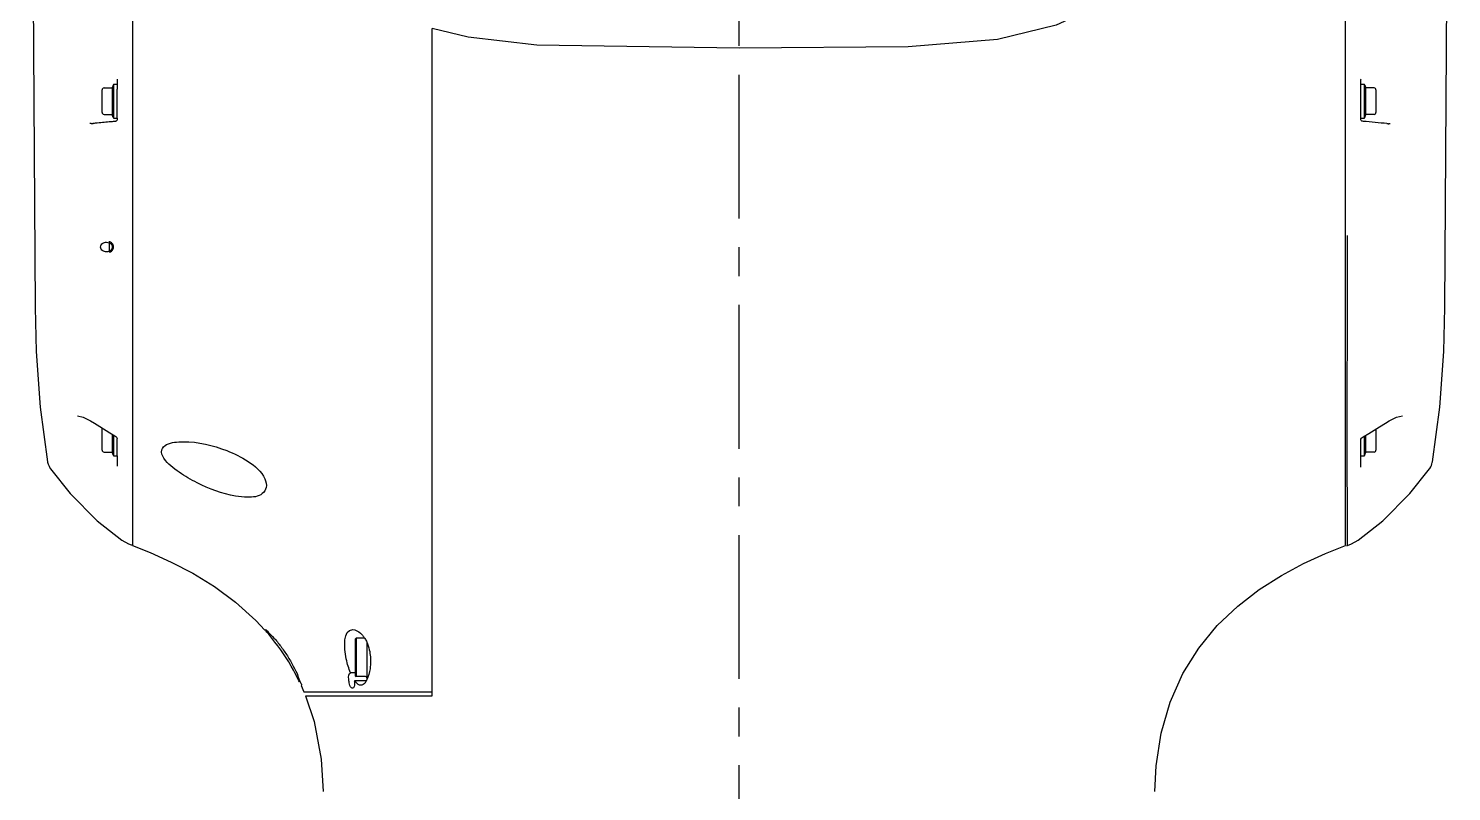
# Model space of a CAD drawing. Header units: millimetres. Extents: x 5828 to 6704, y 123 to 421.
# Drawn here: x 6347.69 to 6366.23, y 258.47 to 268.42 of the extents above; entities that cross this region are included whole.
import ezdxf

# ---------------------------------------------------------------- set-up
doc = ezdxf.new("R2010")
doc.units = ezdxf.units.MM
doc.linetypes.add('CENTER', pattern=[0.6, 0.375, -0.075, 0.075, -0.075])
doc.layers.add('中心线', color=7, linetype='Continuous')
doc.layers.add('外形图', color=7, linetype='Continuous')

msp = doc.modelspace()

# ---------------------------------------------------------------- linework, layer by layer
at = {"layer": '中心线', "linetype": 'CENTER', "ltscale": 5}
msp.add_line((6356.9435, 220.9399), (6356.9435, 286.1022), dxfattribs=at)
at = {"layer": '外形图', "linetype": 'Continuous'}
for p, q in [((6349.0434, 281.1691), (6349.0434, 261.6781)), ((6364.8436, 261.6779), (6364.8436, 281.1691)), ((6347.6859, 277.0309), (6347.7751, 264.7828)), ((6366.137, 264.7825), (6366.2262, 277.0307)), ((6352.9435, 259.7189), (6352.9435, 268.4177)), ((6353.4141, 268.3031), (6352.9435, 268.4177)), ((6348.8434, 267.7445), (6348.8434, 267.6279)), ((6365.0436, 267.2342), (6365.0436, 267.7458)), ((6348.6459, 267.3215), (6348.6459, 267.6165)), ((6348.6709, 267.6415), (6348.7761, 267.6415)), ((6348.7898, 267.6791), (6348.7761, 267.6415)), ((6348.7761, 267.6415), (6348.7761, 267.2965)), ((6348.7934, 267.689), (6348.7934, 267.249)), ((6348.8434, 267.689), (6348.7934, 267.689)), ((6348.8434, 267.2466), (6348.8434, 267.6279)), ((6365.0936, 267.689), (6365.0436, 267.689)), ((6365.0936, 267.249), (6365.0936, 267.689)), ((6365.0972, 267.6791), (6365.1109, 267.6415)), ((6365.1109, 267.2965), (6365.1109, 267.6415)), ((6365.2161, 267.6415), (6365.1109, 267.6415)), ((6365.2411, 267.6165), (6365.2411, 267.3215)), ((6348.5037, 267.1771), (6348.4865, 267.1769)), ((6348.6709, 267.2965), (6348.7761, 267.2965)), ((6348.7898, 267.2588), (6348.7761, 267.2965)), ((6348.7934, 267.249), (6348.8434, 267.249)), ((6348.8434, 267.2466), (6348.8434, 267.2231)), ((6365.0436, 267.249), (6365.0936, 267.249)), ((6365.0451, 267.2257), (6365.0436, 267.2342)), ((6365.0776, 267.2064), (6365.0678, 267.2072)), ((6365.0972, 267.2588), (6365.1109, 267.2965)), ((6365.2161, 267.2965), (6365.1109, 267.2965)), ((6365.4256, 267.176), (6365.4084, 267.1762)), ((6364.8684, 262.4409), (6364.8686, 265.7184)), ((6348.7434, 265.6212), (6348.7434, 265.6439)), ((6348.7434, 265.5176), (6348.7434, 265.6205)), ((6348.7434, 265.5167), (6348.7434, 265.5021)), ((6347.8364, 263.4802), (6347.9354, 262.7691)), ((6348.324, 263.367), (6348.3239, 263.367)), ((6348.4953, 263.3046), (6348.5473, 263.2721)), ((6348.5473, 263.2721), (6348.6154, 263.2276)), ((6365.2887, 263.2231), (6365.3648, 263.2728)), ((6365.3648, 263.2728), (6365.415, 263.3041)), ((6365.5885, 263.3679), (6365.5889, 263.3679)), ((6348.6154, 263.2276), (6348.7472, 263.1468)), ((6348.6459, 262.9214), (6348.6459, 263.2089)), ((6348.7472, 263.1468), (6348.8125, 263.1093)), ((6348.7761, 263.1302), (6348.7761, 262.8964)), ((6348.7934, 263.1202), (6348.7934, 262.8489)), ((6365.0622, 263.0871), (6365.0745, 263.0958)), ((6365.0745, 263.0958), (6365.1484, 263.1378)), ((6365.0936, 262.8489), (6365.0936, 263.1067)), ((6365.1109, 262.8964), (6365.1109, 263.1165)), ((6365.1484, 263.1378), (6365.2887, 263.2231)), ((6365.2411, 263.1942), (6365.2411, 262.9214)), ((6348.843, 263.0746), (6348.8434, 263.0717)), ((6348.8434, 263.0689), (6348.8434, 263.0717)), ((6348.8434, 262.8464), (6348.8434, 263.0689)), ((6365.0436, 262.699), (6365.0436, 263.0586)), ((6348.6709, 262.8964), (6348.7761, 262.8964)), ((6348.7898, 262.8588), (6348.7761, 262.8964)), ((6348.7934, 262.8489), (6348.8434, 262.8489)), ((6348.8434, 262.8464), (6348.8434, 262.7121)), ((6365.0436, 262.8489), (6365.0936, 262.8489)), ((6365.0972, 262.8588), (6365.1109, 262.8964)), ((6365.2161, 262.8964), (6365.1109, 262.8964)), ((6364.8686, 261.6777), (6364.8688, 262.4408)), ((6348.9031, 261.7474), (6348.9909, 261.6991)), ((6348.9909, 261.6992), (6349.0228, 261.6863)), ((6364.8586, 261.6777), (6364.8686, 261.6777)), ((6364.8686, 261.6777), (6364.9212, 261.6989)), ((6364.9211, 261.6989), (6365.0089, 261.7472)), ((6351.9435, 260.4564), (6351.956, 260.4689)), ((6351.9435, 260.4564), (6351.9435, 259.9814)), ((6351.956, 260.4689), (6351.956, 259.9689)), ((6352.0635, 260.4689), (6351.956, 260.4689)), ((6352.0935, 260.419), (6352.0935, 259.9307)), ((6351.9435, 260.0188), (6351.883, 260.0188)), ((6351.9435, 259.9814), (6351.956, 259.9689)), ((6352.0785, 259.9689), (6351.956, 259.9689)), ((6351.2368, 259.8551), (6351.2754, 259.7689)), ((6351.2755, 259.7689), (6352.9435, 259.7689)), ((6352.0857, 259.9165), (6351.9349, 259.9165)), ((6351.2959, 259.7189), (6352.9435, 259.7189))]:
    msp.add_line(p, q, dxfattribs=at)
for points in [[(6362.7827, 270.7954), (6362.7322, 270.2618), (6362.5927, 269.7794), (6362.373, 269.378), (6362.0662, 269.0311), (6361.6374, 268.7178), (6361.075, 268.4606), (6360.3099, 268.2751), (6359.1455, 268.1769), (6356.9435, 268.1626)], [(6356.9435, 268.1626), (6354.3086, 268.1981), (6353.4141, 268.3031)], [(6348.8403, 267.7564), (6348.8419, 267.753), (6348.8434, 267.7445)], [(6365.0436, 267.7458), (6365.045, 267.7537), (6365.0468, 267.7577)], [(6365.0678, 267.2072), (6365.0618, 267.2087), (6365.0567, 267.2112), (6365.0522, 267.2146), (6365.0482, 267.2194), (6365.0451, 267.2257)], [(6347.7751, 264.7825), (6347.7854, 264.208), (6347.8364, 263.4802)], [(6365.9767, 262.7689), (6366.0756, 263.48), (6366.1267, 264.2078), (6366.137, 264.7823)], [(6348.324, 263.367), (6348.4006, 263.35), (6348.4953, 263.3046)], [(6365.415, 263.3041), (6365.5087, 263.3496), (6365.5885, 263.3679)], [(6348.8124, 263.1093), (6348.8255, 263.0999), (6348.8362, 263.0881), (6348.8423, 263.077), (6348.843, 263.0746)], [(6365.0436, 263.0586), (6365.045, 263.0647), (6365.0515, 263.0758), (6365.0622, 263.0871)], [(6347.9354, 262.7691), (6347.9358, 262.7663), (6347.9425, 262.7386), (6347.9535, 262.7103), (6347.9695, 262.6822), (6347.9733, 262.6766)], [(6365.9387, 262.6763), (6365.9429, 262.6823), (6365.9547, 262.7023), (6365.9639, 262.7224), (6365.9706, 262.7419), (6365.9752, 262.7604), (6365.9767, 262.7689)], [(6347.9733, 262.6766), (6348.2296, 262.3548), (6348.5829, 262.0019), (6348.9042, 261.7467)], [(6365.0079, 261.7464), (6365.3292, 262.0017), (6365.6825, 262.3545), (6365.9387, 262.6764)], [(6349.0434, 261.678), (6349.2711, 261.5859), (6349.547, 261.4629), (6349.8278, 261.3166), (6350.1086, 261.144), (6350.3847, 260.9408), (6350.6492, 260.7022), (6350.7639, 260.5743)], [(6362.3618, 258.4712), (6362.3799, 258.8066), (6362.4446, 259.2333), (6362.56, 259.6362), (6362.7246, 260.0079), (6362.9321, 260.3422), (6363.174, 260.636), (6363.4402, 260.8892), (6363.721, 261.1048), (6364.0088, 261.2877), (6364.2981, 261.4425), (6364.5838, 261.5724), (6364.8436, 261.678)], [(6351.2957, 259.7189), (6351.4065, 259.3826), (6351.4982, 258.8935), (6351.5252, 258.4713)]]:
    msp.add_lwpolyline(points, dxfattribs=at)
for centre, radius, start, end in [((6348.6709, 267.6165), 0.025, 90, 180), ((6348.8039, 267.674), 0.015, 134.44366, 160), ((6365.0831, 267.674), 0.015, 20, 45.55634), ((6365.2161, 267.6165), 0.025, 0, 90), ((6348.4906, 267.5513), 0.3744, 272.005, 273.9154), ((6348.4899, 267.5618), 0.385, 273.91399, 275.49117), ((6350.8693, 243.5699), 23.7247, 95.53053, 95.66666), ((6351.0962, 241.2079), 26.0975, 95.13523, 95.52658), ((6348.6709, 267.3215), 0.025, 180, 270), ((6351.3141, 238.8056), 28.5096, 95.02029, 95.13934), ((6348.8039, 267.264), 0.015, 200, 225.55634), ((6362.8057, 241.1204), 26.1847, 84.34644, 85.02269), ((6365.0831, 267.264), 0.015, 314.44366, 340), ((6365.2161, 267.3215), 0.025, 270, 0), ((6365.4222, 267.562), 0.3861, 264.50814, 266.08188), ((6365.4215, 267.5514), 0.3754, 266.08046, 267.99516), ((6348.6709, 262.9214), 0.025, 180, 270), ((6365.2161, 262.9214), 0.025, 270, 0), ((6348.8039, 262.8639), 0.015, 200, 225.55634), ((6365.0831, 262.8639), 0.015, 314.44366, 340), ((6349.0284, 261.7002), 0.015, 248.07674, 322.30237), ((6352.0785, 259.9539), 0.015, 0, 90), ((6344.9613, 256.9156), 6.931, 25.52971, 25.75084)]:
    msp.add_arc(centre, radius, start, end, dxfattribs=at)
for points, knots in [([(6348.8253, 267.2076), (6348.8243, 267.2072), (6348.8224, 267.2065), (6348.8203, 267.206), (6348.8193, 267.2059)], [0, 0, 0, 0, 0.522846, 1, 1, 1, 1]), ([(6348.8434, 267.2329), (6348.8434, 267.2273), (6348.8391, 267.2164), (6348.8301, 267.2096), (6348.8253, 267.2076)], [0, 0, 0, 0, 0.5216995, 1, 1, 1, 1]), ([(6348.6541, 265.5198), (6348.6387, 265.53), (6348.6149, 265.5679), (6348.637, 265.6079), (6348.6528, 265.6187)], [0, 0, 0, 0, 0.489954, 1, 1, 1, 1]), ([(6348.7274, 265.5093), (6348.723, 265.5082), (6348.7142, 265.5068), (6348.7053, 265.5064), (6348.7009, 265.5064)], [0, 0, 0, 0, 0.508458, 1, 1, 1, 1]), ([(6348.7664, 265.6034), (6348.7689, 265.6005), (6348.7734, 265.5941), (6348.7762, 265.5868), (6348.777, 265.583)], [0, 0, 0, 0, 0.4966853, 1, 1, 1, 1]), ([(6348.7767, 265.5594), (6348.7759, 265.5554), (6348.7735, 265.5477), (6348.77, 265.5405), (6348.768, 265.5371)], [0, 0, 0, 0, 0.5091342, 1, 1, 1, 1]), ([(6348.777, 265.583), (6348.7779, 265.5792), (6348.7785, 265.5713), (6348.7775, 265.5634), (6348.7767, 265.5594)], [0, 0, 0, 0, 0.4889868, 1, 1, 1, 1]), ([(6349.8832, 262.495), (6349.8027, 262.5356), (6349.6844, 262.6029), (6349.5399, 262.7138), (6349.4503, 262.8001), (6349.3978, 262.923), (6349.4874, 263.0053), (6349.5904, 263.0261), (6349.6643, 263.0314), (6349.7025, 263.0314)], [0, 0, 0, 0, 0.2789674, 0.4202979, 0.5583361, 0.6741258, 0.772019, 0.8819355, 1, 1, 1, 1]), ([(6349.7025, 263.0314), (6349.8958, 263.0314), (6350.1948, 262.9612), (6350.5516, 262.7871), (6350.7226, 262.6439), (6350.7647, 262.5478)], [0, 0, 0, 0, 0.4814361, 0.7386697, 1, 1, 1, 1]), ([(6350.7647, 262.5478), (6350.7802, 262.5126), (6350.7996, 262.4378), (6350.7157, 262.3154), (6350.6066, 262.3064), (6350.541, 262.3064)], [0, 0, 0, 0, 0.2844344, 0.5155932, 1, 1, 1, 1]), ([(6350.541, 262.3064), (6350.488, 262.3064), (6350.2593, 262.334), (6350.0406, 262.4157), (6349.8832, 262.495)], [0, 0, 0, 0, 0.2313768, 1, 1, 1, 1]), ([(6350.858, 260.4693), (6350.8363, 260.4962), (6350.8303, 260.5162), (6350.7591, 260.5814), (6350.7717, 260.5814)], [0, 0, 0, 0, 0.731606, 1, 1, 1, 1]), ([(6350.7717, 260.5814), (6350.7882, 260.5814), (6350.8224, 260.5283), (6350.8935, 260.4698), (6350.9761, 260.3615), (6351.0623, 260.2398), (6351.1322, 260.1139), (6351.2008, 259.985), (6351.2067, 259.9251), (6351.251, 259.8564), (6351.2396, 259.8564)], [0, 0, 0, 0, 0.0564678, 0.1800818, 0.3382233, 0.5134101, 0.6907883, 0.8492701, 0.9606437, 1, 1, 1, 1]), ([(6351.883, 260.0188), (6351.8592, 260.078), (6351.8045, 260.2341), (6351.7822, 260.5813), (6351.912, 260.5814)], [0, 0, 0, 0, 0.3296482, 1, 1, 1, 1]), ([(6351.912, 260.5814), (6351.9485, 260.5814), (6351.9995, 260.5524), (6352.0343, 260.5143), (6352.044, 260.5021)], [0, 0, 0, 0, 0.700878, 1, 1, 1, 1]), ([(6352.044, 260.5021), (6352.0485, 260.4965), (6352.0572, 260.4847), (6352.0652, 260.4725), (6352.0691, 260.4661)], [0, 0, 0, 0, 0.4887005, 1, 1, 1, 1]), ([(6351.2039, 259.9268), (6351.1837, 259.9688), (6351.0867, 260.1605), (6350.9636, 260.3385), (6350.858, 260.4693)], [0, 0, 0, 0, 0.2171839, 1, 1, 1, 1]), ([(6352.0691, 260.4661), (6352.0736, 260.4587), (6352.0823, 260.4433), (6352.0899, 260.4274), (6352.0936, 260.4192)], [0, 0, 0, 0, 0.4886789, 1, 1, 1, 1]), ([(6352.1416, 260.1325), (6352.1406, 260.1123), (6352.134, 260.0422), (6352.1168, 259.972), (6352.0943, 259.927)], [0, 0, 0, 0, 0.2868632, 1, 1, 1, 1]), ([(6351.8647, 259.8902), (6351.8612, 259.9053), (6351.8555, 259.9431), (6351.8543, 260.0171), (6351.883, 260.0188)], [0, 0, 0, 0, 0.3502017, 1, 1, 1, 1]), ([(6351.9073, 259.8189), (6351.903, 259.8189), (6351.8762, 259.8345), (6351.8702, 259.8664), (6351.8647, 259.8902)], [0, 0, 0, 0, 0.1490079, 1, 1, 1, 1]), ([(6351.9347, 259.9165), (6351.9358, 259.904), (6351.9359, 259.8738), (6351.9293, 259.819), (6351.9073, 259.8189)], [0, 0, 0, 0, 0.3640922, 1, 1, 1, 1]), ([(6352.0149, 259.8564), (6351.9918, 259.8564), (6351.9606, 259.8808), (6351.9409, 259.9075), (6351.9349, 259.9165)], [0, 0, 0, 0, 0.6801532, 1, 1, 1, 1]), ([(6352.084, 259.9082), (6352.0819, 259.9048), (6352.0777, 259.8983), (6352.0731, 259.8922), (6352.0707, 259.8893)], [0, 0, 0, 0, 0.5161592, 1, 1, 1, 1]), ([(6352.0943, 259.927), (6352.0927, 259.9238), (6352.0894, 259.9174), (6352.0858, 259.9112), (6352.084, 259.9082)], [0, 0, 0, 0, 0.5122123, 1, 1, 1, 1])]:
    msp.add_open_spline(points, degree=3, knots=knots, dxfattribs=at)
for points in [[(6348.6528, 265.6187), (6348.6665, 265.6281), (6348.6843, 265.6314), (6348.701, 265.6314)], [(6348.7009, 265.5064), (6348.6847, 265.5064), (6348.6676, 265.5108), (6348.6541, 265.5198)], [(6348.701, 265.6314), (6348.7247, 265.6314), (6348.7509, 265.6214), (6348.7664, 265.6034)], [(6348.768, 265.5371), (6348.7594, 265.5231), (6348.7433, 265.513), (6348.7274, 265.5093)], [(6348.7434, 265.5021), (6348.7521, 265.5057), (6348.7678, 265.5147), (6348.7859, 265.5337), (6348.7963, 265.5582), (6348.795, 265.5843), (6348.7842, 265.6062), (6348.7666, 265.6239), (6348.7516, 265.6324), (6348.7434, 265.6357)], [(6352.0936, 260.4192), (6352.108, 260.3869), (6352.1187, 260.3529), (6352.1266, 260.3185)], [(6352.1266, 260.3185), (6352.1404, 260.2578), (6352.145, 260.1946), (6352.1416, 260.1325)], [(6352.0707, 259.8893), (6352.0572, 259.8724), (6352.0365, 259.8564), (6352.0149, 259.8564)]]:
    msp.add_open_spline(points, degree=3, dxfattribs=at)

doc.saveas('drawing.dxf')
